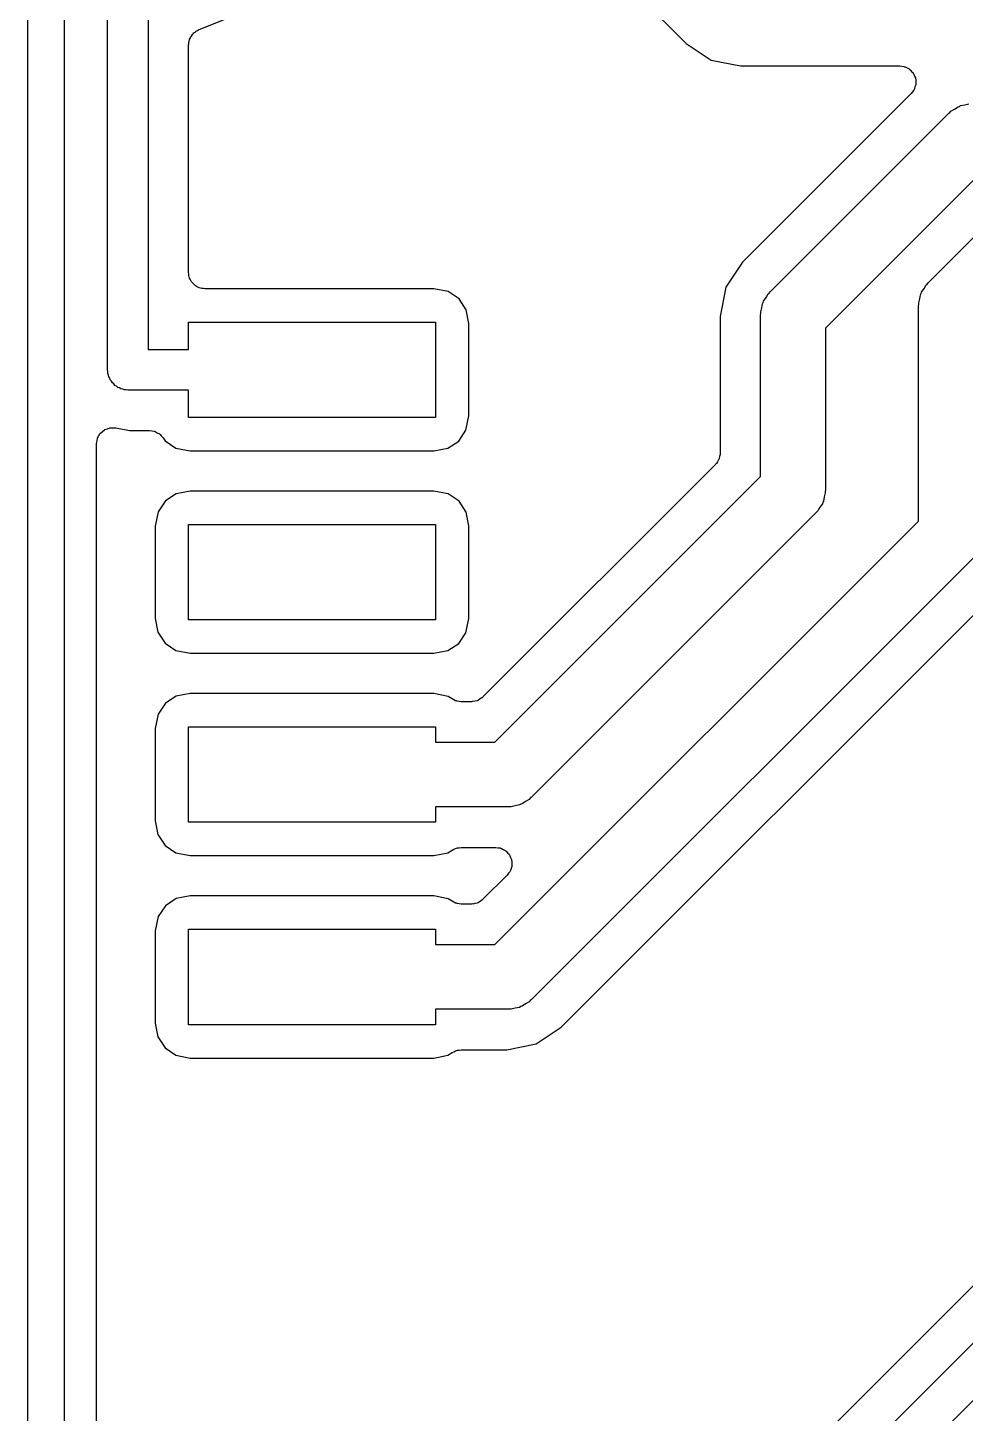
# Model space of a CAD drawing. Extents: x 25.3 to 49.5, y -85 to -25.3.
# Drawn here: x 25.29 to 31.17, y -78.81 to -70.12 of the extents above; entities that cross this region are included whole.
import ezdxf

# ---------------------------------------------------------------- set-up
doc = ezdxf.new("R2010")
doc.units = 0
doc.header["$MEASUREMENT"] = 0
doc.layers.add('BLACK', color=7, linetype='CONTINUOUS')

msp = doc.modelspace()

# ---------------------------------------------------------------- linework, layer by layer
at = {"layer": 'Black'}
for p, q in [((25.2857, -84.836), (25.2857, -25.4)), ((25.5143, -25.5143), (25.5143, -84.7217)), ((28.1427, -68.94), (29.4175, -70.2148)), ((25.7871, -72.263), (25.7871, -69.7536)), ((26.0411, -69.9027), (26.0411, -72.136)), ((26.3579, -70.13), (26.5188, -70.0635)), ((26.3066, -70.1769), (26.3133, -70.1681)), ((26.3133, -70.1681), (26.3189, -70.1586)), ((26.3189, -70.1586), (26.324, -70.1542)), ((26.324, -70.1542), (26.3281, -70.1489)), ((26.3281, -70.1489), (26.3374, -70.143)), ((26.3374, -70.143), (26.3459, -70.1359)), ((26.3459, -70.1359), (26.3522, -70.1336)), ((26.3522, -70.1336), (26.3579, -70.13)), ((26.2951, -70.2239), (26.2963, -70.2172)), ((26.2951, -71.6525), (26.2951, -70.2239)), ((26.296, -70.2105), (26.2993, -70.2)), ((26.2963, -70.2172), (26.296, -70.2105)), ((26.2993, -70.2), (26.3012, -70.1891)), ((26.3012, -70.1891), (26.3046, -70.1833)), ((26.3046, -70.1833), (26.3066, -70.1769)), ((29.4175, -70.2148), (29.5737, -70.3192)), ((29.5737, -70.3192), (29.7579, -70.3558)), ((29.7579, -70.3558), (30.758, -70.3558)), ((30.758, -70.3558), (30.7711, -70.3581)), ((30.7711, -70.3581), (30.7843, -70.3593)), ((30.7843, -70.3593), (30.7884, -70.3611)), ((30.7884, -70.3611), (30.7928, -70.3619)), ((30.7928, -70.3619), (30.8043, -70.3686)), ((30.8043, -70.3686), (30.8163, -70.3742)), ((30.8163, -70.3742), (30.8195, -70.3773)), ((30.8195, -70.3773), (30.8233, -70.3796)), ((30.8233, -70.3796), (30.8319, -70.3897)), ((30.8319, -70.3897), (30.8413, -70.3991)), ((30.8413, -70.3991), (30.8432, -70.4032)), ((30.8432, -70.4032), (30.846, -70.4066)), ((30.846, -70.4066), (30.8506, -70.4191)), ((30.8506, -70.4191), (30.8562, -70.4311)), ((30.8562, -70.4311), (30.8566, -70.4356)), ((30.8375, -70.5184), (30.8299, -70.5292)), ((30.846, -70.5082), (30.8375, -70.5184)), ((30.8476, -70.504), (30.846, -70.5082)), ((30.8501, -70.5003), (30.8476, -70.504)), ((30.8536, -70.4875), (30.8501, -70.5003)), ((30.8581, -70.475), (30.8536, -70.4875)), ((30.8566, -70.4356), (30.8581, -70.4398)), ((30.8581, -70.4398), (30.8581, -70.453)), ((30.8581, -70.453), (30.8593, -70.4663)), ((30.8593, -70.4663), (30.8581, -70.4706)), ((30.8581, -70.4706), (30.8581, -70.475)), ((30.8299, -70.5292), (29.772, -71.5871)), ((31.1326, -70.6094), (31.1403, -70.605)), ((31.1403, -70.605), (31.1665, -70.6003)), ((31.1665, -70.6003), (31.1921, -70.5935)), ((29.9445, -71.7738), (31.0661, -70.6522)), ((31.0661, -70.6522), (31.0734, -70.6471)), ((31.0734, -70.6471), (31.0792, -70.6402)), ((31.0792, -70.6402), (31.1022, -70.627)), ((31.1022, -70.627), (31.1239, -70.6117)), ((31.1239, -70.6117), (31.1326, -70.6094)), ((31.294, -70.9991), (30.2914, -72.0017)), ((30.9355, -71.7173), (31.3371, -71.3157)), ((29.772, -71.5871), (29.6676, -71.7433)), ((26.2966, -71.6613), (26.2951, -71.6525)), ((26.2966, -71.6702), (26.2966, -71.6613)), ((26.2997, -71.6785), (26.2966, -71.6702)), ((26.3012, -71.6873), (26.2997, -71.6785)), ((26.3057, -71.695), (26.3012, -71.6873)), ((26.3087, -71.7033), (26.3057, -71.695)), ((26.3144, -71.7101), (26.3087, -71.7033)), ((26.3189, -71.7178), (26.3144, -71.7101)), ((26.3257, -71.7235), (26.3189, -71.7178)), ((26.3314, -71.7303), (26.3257, -71.7235)), ((26.3391, -71.7348), (26.3314, -71.7303)), ((26.3459, -71.7405), (26.3391, -71.7348)), ((30.9103, -71.7534), (30.9235, -71.7304)), ((30.9235, -71.7304), (30.9304, -71.7246)), ((30.9304, -71.7246), (30.9355, -71.7173)), ((26.3543, -71.7435), (26.3459, -71.7405)), ((26.362, -71.748), (26.3543, -71.7435)), ((26.3707, -71.7495), (26.362, -71.748)), ((26.3791, -71.7526), (26.3707, -71.7495)), ((26.3879, -71.7526), (26.3791, -71.7526)), ((26.3967, -71.7541), (26.3879, -71.7526)), ((27.8347, -71.7541), (26.3967, -71.7541)), ((27.9247, -71.7721), (27.8347, -71.7541)), ((27.9922, -71.8177), (27.9247, -71.7721)), ((28.0371, -71.8861), (27.9922, -71.8177)), ((29.6676, -71.7433), (29.631, -71.9275)), ((29.904, -71.8316), (29.9193, -71.8099)), ((29.9193, -71.8099), (29.9325, -71.7869)), ((29.9325, -71.7869), (29.9394, -71.7811)), ((29.9394, -71.7811), (29.9445, -71.7738)), ((30.8768, -71.8433), (30.8836, -71.8177)), ((30.8836, -71.8177), (30.8883, -71.7915)), ((30.8883, -71.7915), (30.8927, -71.7838)), ((30.8927, -71.7838), (30.895, -71.7751)), ((30.895, -71.7751), (30.9103, -71.7534)), ((28.054, -71.973), (28.0371, -71.8861)), ((29.885, -71.9175), (29.8866, -71.9087)), ((29.8858, -71.8998), (29.8926, -71.8742)), ((29.8866, -71.9087), (29.8858, -71.8998)), ((29.8926, -71.8742), (29.8973, -71.848)), ((29.8973, -71.848), (29.9017, -71.8403)), ((29.9017, -71.8403), (29.904, -71.8316)), ((30.876, -71.861), (30.8776, -71.8522)), ((30.876, -73.2119), (30.876, -71.861)), ((30.8776, -71.8522), (30.8768, -71.8433)), ((26.2954, -72.136), (26.2954, -71.9633)), ((26.2954, -71.9633), (27.8448, -71.9633)), ((27.8448, -71.9633), (27.8448, -72.5627)), ((28.054, -72.5526), (28.054, -71.973)), ((29.631, -71.9275), (29.631, -72.7856)), ((29.885, -72.9329), (29.885, -71.9175)), ((30.2914, -72.0017), (30.2914, -73.0171)), ((26.0411, -72.136), (26.2954, -72.136)), ((25.789, -72.2739), (25.7871, -72.263)), ((25.789, -72.2851), (25.789, -72.2739)), ((25.7928, -72.2955), (25.789, -72.2851)), ((25.7948, -72.3064), (25.7928, -72.2955)), ((25.8003, -72.3161), (25.7948, -72.3064)), ((25.8041, -72.3265), (25.8003, -72.3161)), ((25.8113, -72.335), (25.8041, -72.3265)), ((25.8168, -72.3446), (25.8113, -72.335)), ((25.8253, -72.3518), (25.8168, -72.3446)), ((25.8325, -72.3603), (25.8253, -72.3518)), ((25.8421, -72.3658), (25.8325, -72.3603)), ((25.8506, -72.373), (25.8421, -72.3658)), ((25.861, -72.3768), (25.8506, -72.373)), ((25.8707, -72.3823), (25.861, -72.3768)), ((25.8816, -72.3843), (25.8707, -72.3823)), ((25.892, -72.3881), (25.8816, -72.3843)), ((25.9032, -72.3881), (25.892, -72.3881)), ((25.9141, -72.39), (25.9032, -72.3881)), ((26.2954, -72.39), (25.9141, -72.39)), ((26.2954, -72.5627), (26.2954, -72.39)), ((27.8448, -72.5627), (26.2954, -72.5627)), ((28.0359, -72.6426), (28.054, -72.5526)), ((25.7207, -72.7083), (25.7236, -72.692)), ((25.7236, -72.692), (25.7242, -72.691)), ((25.7242, -72.691), (25.7244, -72.6899)), ((25.7244, -72.6899), (25.733, -72.6757)), ((25.733, -72.6757), (25.7413, -72.6614)), ((25.7413, -72.6614), (25.7421, -72.6607)), ((25.7421, -72.6607), (25.7427, -72.6597)), ((25.7427, -72.6597), (25.7556, -72.6493)), ((25.7556, -72.6493), (25.7683, -72.6387)), ((25.7683, -72.6387), (25.7694, -72.6383)), ((25.7694, -72.6383), (25.7702, -72.6376)), ((25.7702, -72.6376), (25.7859, -72.6323)), ((25.7859, -72.6323), (25.8015, -72.6266)), ((25.8015, -72.6266), (25.8026, -72.6266)), ((25.8026, -72.6266), (25.8036, -72.6263)), ((25.8036, -72.6263), (25.8202, -72.6266)), ((25.8202, -72.6266), (25.8367, -72.6266)), ((25.8367, -72.6266), (25.8378, -72.627)), ((25.8378, -72.627), (25.8389, -72.6271)), ((25.8389, -72.6271), (25.9241, -72.644)), ((25.9241, -72.644), (26.051, -72.644)), ((26.051, -72.644), (26.0655, -72.6466)), ((26.0655, -72.6466), (26.0802, -72.6483)), ((26.0802, -72.6483), (26.0828, -72.6496)), ((26.0828, -72.6496), (26.0857, -72.6501)), ((26.0857, -72.6501), (26.0985, -72.6575)), ((26.0985, -72.6575), (26.1117, -72.6641)), ((26.1117, -72.6641), (26.1137, -72.6663)), ((26.1137, -72.6663), (26.1163, -72.6678)), ((26.1163, -72.6678), (26.1258, -72.6791)), ((26.1258, -72.6791), (26.1359, -72.6898)), ((26.1359, -72.6898), (26.148, -72.7083)), ((27.9904, -72.7101), (28.0359, -72.6426)), ((25.7175, -72.7245), (25.7207, -72.7083)), ((25.7177, -72.7256), (25.7175, -72.7245)), ((25.7175, -72.7267), (25.7177, -72.7256)), ((25.7175, -84.4169), (25.7175, -72.7267)), ((26.148, -72.7083), (26.2155, -72.7538)), ((26.2155, -72.7538), (26.3055, -72.7719)), ((26.3055, -72.7719), (27.835, -72.7719)), ((27.835, -72.7719), (27.922, -72.755)), ((27.922, -72.755), (27.9904, -72.7101)), ((29.6012, -72.8575), (28.1427, -74.316)), ((29.6038, -72.8538), (29.6012, -72.8575)), ((29.6072, -72.8509), (29.6038, -72.8538)), ((29.6139, -72.8394), (29.6072, -72.8509)), ((29.6215, -72.8286), (29.6139, -72.8394)), ((29.6226, -72.8243), (29.6215, -72.8286)), ((29.6249, -72.8204), (29.6226, -72.8243)), ((29.6272, -72.8073), (29.6249, -72.8204)), ((29.6306, -72.7945), (29.6272, -72.8073)), ((29.631, -72.7856), (29.6302, -72.79)), ((29.6302, -72.79), (29.6306, -72.7945)), ((28.2181, -74.5998), (29.885, -72.9329)), ((26.2182, -73.041), (26.1498, -73.0859)), ((26.3052, -73.0241), (26.2182, -73.041)), ((27.8347, -73.0241), (26.3052, -73.0241)), ((27.9247, -73.0421), (27.8347, -73.0241)), ((27.9922, -73.0877), (27.9247, -73.0421)), ((30.2906, -73.0348), (30.2838, -73.0604)), ((30.2914, -73.0171), (30.2898, -73.0259)), ((30.2898, -73.0259), (30.2906, -73.0348)), ((26.1498, -73.0859), (26.1043, -73.1534)), ((28.0371, -73.1561), (27.9922, -73.0877)), ((30.2571, -73.1247), (30.2439, -73.1477)), ((30.2724, -73.103), (30.2571, -73.1247)), ((30.2747, -73.0943), (30.2724, -73.103)), ((30.2791, -73.0866), (30.2747, -73.0943)), ((30.2838, -73.0604), (30.2791, -73.0866)), ((26.1043, -73.1534), (26.0862, -73.2434)), ((28.054, -73.243), (28.0371, -73.1561)), ((28.2181, -75.8698), (30.876, -73.2119)), ((30.2319, -73.1608), (28.446, -74.9467)), ((30.237, -73.1535), (30.2319, -73.1608)), ((30.2439, -73.1477), (30.237, -73.1535)), ((26.0862, -73.2434), (26.0862, -73.823)), ((26.2954, -73.8327), (26.2954, -73.2333)), ((26.2954, -73.2333), (27.8448, -73.2333)), ((27.8448, -73.2333), (27.8448, -73.8327)), ((28.054, -73.8226), (28.054, -73.243)), ((31.2229, -73.4398), (28.446, -76.2167)), ((28.6327, -76.3892), (31.2976, -73.7243)), ((26.0862, -73.823), (26.1031, -73.9099)), ((28.0359, -73.9126), (28.054, -73.8226)), ((26.1031, -73.9099), (26.148, -73.9783)), ((27.8448, -73.8327), (26.2954, -73.8327)), ((27.9904, -73.9801), (28.0359, -73.9126)), ((26.148, -73.9783), (26.2155, -74.0238)), ((27.922, -74.025), (27.9904, -73.9801)), ((26.2155, -74.0238), (26.3055, -74.0419)), ((26.3055, -74.0419), (27.835, -74.0419)), ((27.835, -74.0419), (27.922, -74.025)), ((26.2182, -74.311), (26.1498, -74.3559)), ((26.3052, -74.2941), (26.2182, -74.311)), ((27.8347, -74.2941), (26.3052, -74.2941)), ((27.9247, -74.3121), (27.8347, -74.2941)), ((27.9488, -74.3284), (27.9247, -74.3121)), ((27.9601, -74.3335), (27.9488, -74.3284)), ((27.9709, -74.3397), (27.9601, -74.3335)), ((27.9761, -74.3406), (27.9709, -74.3397)), ((27.981, -74.3428), (27.9761, -74.3406)), ((27.9934, -74.3436), (27.981, -74.3428)), ((28.0056, -74.3458), (27.9934, -74.3436)), ((28.0708, -74.3458), (28.0056, -74.3458)), ((28.0752, -74.345), (28.0708, -74.3458)), ((28.0797, -74.3454), (28.0752, -74.345)), ((28.0925, -74.342), (28.0797, -74.3454)), ((28.1056, -74.3397), (28.0925, -74.342)), ((28.1095, -74.3374), (28.1056, -74.3397)), ((28.1138, -74.3363), (28.1095, -74.3374)), ((28.1246, -74.3287), (28.1138, -74.3363)), ((28.1361, -74.322), (28.1246, -74.3287)), ((28.139, -74.3186), (28.1361, -74.322)), ((28.1427, -74.316), (28.139, -74.3186)), ((26.1043, -74.4234), (26.0862, -74.5134)), ((26.1498, -74.3559), (26.1043, -74.4234)), ((26.0862, -74.5134), (26.0862, -75.093)), ((26.2954, -75.1027), (26.2954, -74.5033)), ((26.2954, -74.5033), (27.8448, -74.5033)), ((27.8448, -74.5033), (27.8448, -74.5998)), ((27.8448, -74.5998), (28.2181, -74.5998)), ((28.4387, -74.9518), (28.4329, -74.9587)), ((28.446, -74.9467), (28.4387, -74.9518)), ((28.3023, -75.0062), (27.8448, -75.0062)), ((27.8448, -75.0062), (27.8448, -75.1027)), ((28.3111, -75.0046), (28.3023, -75.0062)), ((28.32, -75.0054), (28.3111, -75.0046)), ((28.3456, -74.9986), (28.32, -75.0054)), ((28.3718, -74.9939), (28.3456, -74.9986)), ((28.3795, -74.9895), (28.3718, -74.9939)), ((28.3882, -74.9872), (28.3795, -74.9895)), ((28.4099, -74.9719), (28.3882, -74.9872)), ((28.4329, -74.9587), (28.4099, -74.9719)), ((26.0862, -75.093), (26.1031, -75.1799)), ((27.8448, -75.1027), (26.2954, -75.1027)), ((26.1031, -75.1799), (26.148, -75.2483)), ((26.148, -75.2483), (26.2155, -75.2938)), ((26.2155, -75.2938), (26.3055, -75.3119)), ((27.835, -75.3119), (27.922, -75.295)), ((27.922, -75.295), (27.9496, -75.2769)), ((27.9496, -75.2769), (27.9604, -75.2722)), ((27.9604, -75.2722), (27.9706, -75.2663)), ((27.9706, -75.2663), (27.9765, -75.2653)), ((27.9765, -75.2653), (27.982, -75.2629)), ((27.982, -75.2629), (27.9938, -75.2622)), ((27.9938, -75.2622), (28.0054, -75.2602)), ((28.0054, -75.2602), (28.2232, -75.2602)), ((28.2232, -75.2602), (28.2363, -75.2625)), ((28.2363, -75.2625), (28.2495, -75.2637)), ((28.2495, -75.2637), (28.2536, -75.2655)), ((28.2536, -75.2655), (28.258, -75.2663)), ((28.258, -75.2663), (28.2695, -75.273)), ((28.2695, -75.273), (28.2815, -75.2786)), ((28.2815, -75.2786), (28.2847, -75.2817)), ((28.2847, -75.2817), (28.2885, -75.284)), ((28.2885, -75.284), (28.2971, -75.2941)), ((28.2971, -75.2941), (28.3065, -75.3035)), ((28.3065, -75.3035), (28.3084, -75.3076)), ((26.3055, -75.3119), (27.835, -75.3119)), ((28.3084, -75.3076), (28.3112, -75.311)), ((28.3112, -75.311), (28.3158, -75.3235)), ((28.3158, -75.3235), (28.3214, -75.3355)), ((28.3233, -75.3794), (28.3188, -75.3919)), ((28.3214, -75.3355), (28.3218, -75.34)), ((28.3218, -75.34), (28.3233, -75.3442)), ((28.3233, -75.3442), (28.3233, -75.3574)), ((28.3233, -75.3574), (28.3244, -75.3707)), ((28.3244, -75.3707), (28.3233, -75.375)), ((28.3233, -75.375), (28.3233, -75.3794)), ((28.2951, -75.4336), (28.1427, -75.586)), ((28.3027, -75.4228), (28.2951, -75.4336)), ((28.3112, -75.4126), (28.3027, -75.4228)), ((28.3128, -75.4084), (28.3112, -75.4126)), ((28.3153, -75.4047), (28.3128, -75.4084)), ((28.3188, -75.3919), (28.3153, -75.4047)), ((26.3052, -75.5641), (26.2182, -75.581)), ((27.8347, -75.5641), (26.3052, -75.5641)), ((27.9247, -75.5821), (27.8347, -75.5641)), ((26.1498, -75.6259), (26.1043, -75.6934)), ((26.2182, -75.581), (26.1498, -75.6259)), ((27.9488, -75.5984), (27.9247, -75.5821)), ((27.9601, -75.6035), (27.9488, -75.5984)), ((27.9709, -75.6097), (27.9601, -75.6035)), ((27.9761, -75.6106), (27.9709, -75.6097)), ((27.981, -75.6128), (27.9761, -75.6106)), ((27.9934, -75.6136), (27.981, -75.6128)), ((28.0056, -75.6158), (27.9934, -75.6136)), ((28.0708, -75.6158), (28.0056, -75.6158)), ((28.0752, -75.615), (28.0708, -75.6158)), ((28.0797, -75.6154), (28.0752, -75.615)), ((28.0925, -75.612), (28.0797, -75.6154)), ((28.1056, -75.6097), (28.0925, -75.612)), ((28.1095, -75.6074), (28.1056, -75.6097)), ((28.1138, -75.6063), (28.1095, -75.6074)), ((28.1246, -75.5987), (28.1138, -75.6063)), ((28.1361, -75.592), (28.1246, -75.5987)), ((28.139, -75.5886), (28.1361, -75.592)), ((28.1427, -75.586), (28.139, -75.5886)), ((26.1043, -75.6934), (26.0862, -75.7834)), ((26.0862, -75.7834), (26.0862, -76.363)), ((26.2954, -76.3727), (26.2954, -75.7733)), ((26.2954, -75.7733), (27.8448, -75.7733)), ((27.8448, -75.7733), (27.8448, -75.8698)), ((27.8448, -75.8698), (28.2181, -75.8698)), ((28.3795, -76.2595), (28.3718, -76.2639)), ((28.3882, -76.2572), (28.3795, -76.2595)), ((28.4099, -76.2419), (28.3882, -76.2572)), ((28.4329, -76.2287), (28.4099, -76.2419)), ((28.4387, -76.2218), (28.4329, -76.2287)), ((28.446, -76.2167), (28.4387, -76.2218)), ((28.3023, -76.2762), (27.8448, -76.2762)), ((27.8448, -76.2762), (27.8448, -76.3727)), ((28.3111, -76.2746), (28.3023, -76.2762)), ((28.32, -76.2754), (28.3111, -76.2746)), ((28.3456, -76.2686), (28.32, -76.2754)), ((28.3718, -76.2639), (28.3456, -76.2686)), ((26.0862, -76.363), (26.1031, -76.4499)), ((27.8448, -76.3727), (26.2954, -76.3727)), ((28.4765, -76.4936), (28.6327, -76.3892)), ((26.1031, -76.4499), (26.148, -76.5183)), ((26.148, -76.5183), (26.2155, -76.5639)), ((28.2923, -76.5302), (28.4765, -76.4936)), ((26.2155, -76.5639), (26.3055, -76.5819)), ((26.3055, -76.5819), (27.835, -76.5819)), ((27.835, -76.5819), (27.922, -76.565)), ((27.922, -76.565), (27.9496, -76.5469)), ((27.9496, -76.5469), (27.9604, -76.5422)), ((27.9604, -76.5422), (27.9706, -76.5363)), ((27.9706, -76.5363), (27.9765, -76.5353)), ((27.9765, -76.5353), (27.982, -76.5329)), ((27.982, -76.5329), (27.9938, -76.5322)), ((27.9938, -76.5322), (28.0054, -76.5302)), ((28.0054, -76.5302), (28.2923, -76.5302)), ((31.3896, -77.8402), (29.7576, -79.4722)), ((29.8331, -79.756), (31.7272, -77.8619)), ((31.9102, -78.0381), (29.9755, -79.9728))]:
    msp.add_line(p, q, dxfattribs=at)

doc.saveas('drawing.dxf')
